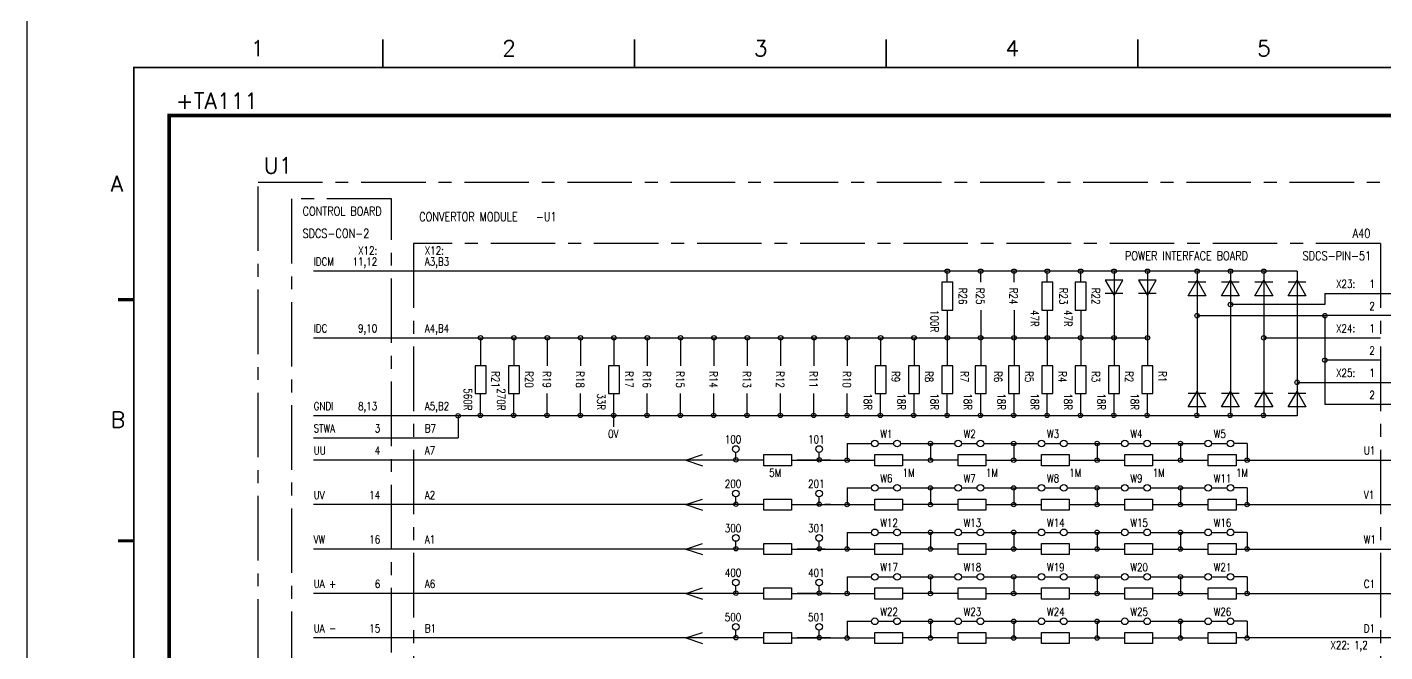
# Model space of a CAD drawing. Extents: x -4 to 416, y -4762 to 287.
# Drawn here: x -3.7 to 259.6, y -1321.5 to -1200.4 of the extents above; entities that cross this region are included whole.
import ezdxf
from ezdxf.enums import TextEntityAlignment as Align

# ---------------------------------------------------------------- set-up
doc = ezdxf.new("R2010")
doc.units = 0
doc.header["$LTSCALE"] = 10
doc.header["$MEASUREMENT"] = 0
doc.linetypes.add('CENTER', pattern=[2, 1.25, -0.25, 0.25, -0.25])
doc.linetypes.add('DASHDOT', pattern=[1, 0.5, -0.25, 0, -0.25])
for name, color, linetype in [('1', 7, 'CONTINUOUS'), ('10', 5, 'CONTINUOUS'), ('2', 7, 'CONTINUOUS'), ('25', 3, 'CONTINUOUS'), ('25PK', 4, 'CENTER'), ('35', 2, 'CONTINUOUS'), ('DIBUJO', 7, 'CONTINUOUS')]:
    doc.layers.add(name, color=color, linetype=linetype)
doc.styles.add('ABBSTYLE', font='ROMANS.SHX', dxfattribs={"width": 0.8})
doc.styles.add('ROMANS', font='romans')
doc.styles.get("Standard").update_dxf_attribs({"font": 'simplex'})

# ---------------------------------------------------------------- blocks, each defined once
blk = doc.blocks.new('newcajec')
at = {"layer": '1'}
for points in [[(47.5, 272.5, 0.3, 0.3, 0), (47.5, 277.91, 0.3, 0.3, 0)], [(95.5, 272.5, 0.3, 0.3, 0), (95.5, 277.91, 0.3, 0.3, 0)], [(143.5, 272.5, 0.3, 0.3, 0), (143.5, 277.91, 0.3, 0.3, 0)], [(191.5, 272.5, 0.3, 0.3, 0), (191.5, 277.91, 0.3, 0.3, 0)], [(-2.99, 228.23, 0.6, 0.6, 0), (-0.18, 228.23, 0.6, 0.6, 0)], [(-2.99, 182.23, 0.6, 0.6, 0), (-0.18, 182.23, 0.6, 0.6, 0)]]:
    blk.add_lwpolyline(points, format="xyseb", dxfattribs=at)
at = {"layer": '1', "const_width": 0.3}
blk.add_lwpolyline([(0, 0), (0, 272.5), (383, 272.5), (383, 0)], close=True, dxfattribs=at)
at = {"layer": '1', "style": 'ROMANS'}
for s, p in [('1', (22.29, 274.68)), ('2', (70.29, 274.68)), ('3', (118.29, 274.68)), ('4', (166.29, 274.68)), ('5', (214.29, 274.68)), ('A', (-4.37, 248.84)), ('B', (-4.37, 203.84))]:
    blk.add_text(s, height=3, dxfattribs=at).set_placement(p)
at = {"layer": '10', "style": 'ROMANS'}
for tag, p in [('REV41', (3.5, 18.74)), ('REV43', (77.7, 18.74)), ('REV31', (3.5, 14.58)), ('REV33', (77.7, 14.58)), ('REV21', (3.5, 10.42)), ('REV23', (77.7, 10.42)), ('REV11', (3.5, 6.27)), ('REV13', (77.7, 6.27))]:
    blk.add_attdef(tag, text='', height=2.5, dxfattribs=at).set_placement(p, align=Align.MIDDLE)
for tag, p, height in [('REV42', (8, 17.49), 2.5), ('SHEETNAME1', (100.5, 15.83), 2.5), ('DOCUMENTTYPE', (216.43, 16.8), 2.5), ('NOTA', (305.32, 15.8), 3), ('REV32', (8, 13.33), 2.5), ('DESIGNCHECK', (180.74, 14.83), 2.5), ('SHEETNAME2', (100.5, 11.67), 2.5), ('OBJECT', (216.43, 12.4), 2.5), ('REV22', (8, 9.17), 2.5), ('CUSTOMER', (216.43, 8.08), 2.5), ('ORDER', (305.32, 7.3), 4.5), ('SHEETNAME3', (100.5, 7.51), 2.5), ('DRAWINGCHECK', (180.53, 7.71), 2.5), ('REV12', (8, 5.01), 2.5), ('SHEETNAME4', (100.5, 3.35), 2.5), ('DOCUMENT_ID', (305.32, 0.93), 4.4), ('USER', (180.63, 0.71), 2.5), ('DEPARTMENT', (271.93, 1.05), 2.5)]:
    blk.add_attdef(tag, p, '', height=height, dxfattribs=at)
for tag, width, p, p2 in [('REV44', 1.221199, (84.53, 17.49), (98.48, 17.49)), ('REV34', 1.221199, (84.53, 13.33), (98.48, 13.33)), ('REV24', 1.221199, (84.53, 9.17), (98.48, 9.17)), ('REV14', 1.221199, (84.53, 5.01), (98.48, 5.01)), ('CREATED2', 7.039915, (282.71, 1.05), (301.14, 1.05))]:
    blk.add_attdef(tag, text='', height=2.5, dxfattribs=dict(at, width=width)).set_placement(p, p2, align=Align.FIT)
for tag, p in [('SHEET', (382, 7.43)), ('NEXTSHEET', (382, 0.5))]:
    blk.add_attdef(tag, text='', height=2.5, dxfattribs=at).set_placement(p, align=Align.RIGHT)

msp = doc.modelspace()

# ---------------------------------------------------------------- linework, layer by layer
at = {"layer": '2', "color": 4, "linetype": 'CENTER'}
msp.add_line((47.56, -1233.72), (47.56, -1441.64), dxfattribs=at)
at = {"layer": '2', "color": 3, "linetype": 'DASHDOT', "const_width": 0.724}
msp.add_lwpolyline([(23.86, -1217.56), (398.76, -1217.56), (398.76, -1459.31), (23.86, -1459.31), (23.86, -1217.56)], dxfattribs=at)
at = {"layer": '25PK'}
for p, q in [((41.09, -1230.49), (334.12, -1230.49)), ((41.09, -1230.49), (334.12, -1230.49)), ((41.09, -1443.8), (41.09, -1230.49)), ((66.95, -1233.72), (47.56, -1233.72)), ((66.95, -1441.64), (66.95, -1233.72)), ((258.71, -1242.34), (71.26, -1242.34)), ((71.26, -1242.34), (71.26, -1441.64)), ((258.71, -1242.34), (258.71, -1331.48))]:
    msp.add_line(p, q, dxfattribs=at)
at = {"layer": '35'}
for p, q in [((242.55, -1247.73), (51.87, -1247.73)), ((173.66, -1249.88), (173.66, -1255.27)), ((175.81, -1249.88), (173.66, -1249.88)), ((174.73, -1249.88), (174.73, -1247.73)), ((175.81, -1255.27), (175.81, -1249.88)), ((181.2, -1249.88), (181.2, -1247.73)), ((187.66, -1249.88), (187.66, -1247.73)), ((193.05, -1249.88), (193.05, -1255.27)), ((195.2, -1249.88), (193.05, -1249.88)), ((194.12, -1249.88), (194.12, -1247.73)), ((195.2, -1255.27), (195.2, -1249.88)), ((201.66, -1249.88), (199.51, -1249.88)), ((199.51, -1249.88), (199.51, -1255.27)), ((200.59, -1249.88), (200.59, -1247.73)), ((201.66, -1255.27), (201.66, -1249.88)), ((205.33, -1249.45), (207.05, -1252.44)), ((208.78, -1249.45), (205.33, -1249.45)), ((207.05, -1247.73), (207.05, -1266.04)), ((207.05, -1252.44), (208.78, -1249.45)), ((211.79, -1249.45), (213.52, -1252.44)), ((215.24, -1249.45), (211.79, -1249.45)), ((213.52, -1247.73), (213.52, -1266.04)), ((213.52, -1252.44), (215.24, -1249.45)), ((221.43, -1252.47), (223.16, -1249.48)), ((224.88, -1249.88), (221.43, -1249.88)), ((223.16, -1247.73), (223.16, -1275.74)), ((223.16, -1249.48), (224.88, -1252.47)), ((227.9, -1252.47), (229.62, -1249.48)), ((231.34, -1249.88), (227.9, -1249.88)), ((229.62, -1247.73), (229.62, -1275.74)), ((229.62, -1249.48), (231.34, -1252.47)), ((234.36, -1252.47), (236.08, -1249.48)), ((237.81, -1249.88), (234.36, -1249.88)), ((236.08, -1247.73), (236.08, -1275.74)), ((236.08, -1249.48), (237.81, -1252.47)), ((240.82, -1252.47), (242.55, -1249.48)), ((244.27, -1249.88), (240.82, -1249.88)), ((242.55, -1247.73), (242.55, -1275.74)), ((242.55, -1249.48), (244.27, -1252.47)), ((208.78, -1252.04), (205.33, -1252.04)), ((215.24, -1252.04), (211.79, -1252.04)), ((224.88, -1252.47), (221.43, -1252.47)), ((231.34, -1252.47), (227.9, -1252.47)), ((237.81, -1252.47), (234.36, -1252.47)), ((244.27, -1252.47), (240.82, -1252.47)), ((247.93, -1252.04), (298.57, -1252.04)), ((173.66, -1255.27), (175.81, -1255.27)), ((174.73, -1255.27), (174.73, -1266.04)), ((181.2, -1255.27), (181.2, -1266.04)), ((187.66, -1255.27), (187.66, -1266.04)), ((193.05, -1255.27), (195.2, -1255.27)), ((194.12, -1255.27), (194.12, -1266.04)), ((199.51, -1255.27), (201.66, -1255.27)), ((200.59, -1255.27), (200.59, -1266.04)), ((223.16, -1256.34), (247.93, -1256.34)), ((223.16, -1256.34), (223.16, -1256.34)), ((247.93, -1256.34), (247.93, -1273.58)), ((298.57, -1256.34), (247.93, -1256.34)), ((51.87, -1260.65), (213.52, -1260.65)), ((84.24, -1260.65), (84.24, -1266.04)), ((90.7, -1260.65), (90.7, -1266.04)), ((97.17, -1260.65), (97.17, -1266.04)), ((103.63, -1260.65), (103.63, -1266.04)), ((110.09, -1260.65), (110.09, -1266.04)), ((116.56, -1260.65), (116.56, -1266.04)), ((123.02, -1260.65), (123.02, -1266.04)), ((129.49, -1260.65), (129.49, -1266.04)), ((135.95, -1260.65), (135.95, -1266.04)), ((142.41, -1260.65), (142.41, -1266.04)), ((148.88, -1260.65), (148.88, -1266.04)), ((155.34, -1260.65), (155.34, -1266.04)), ((161.8, -1260.65), (161.8, -1266.04)), ((168.27, -1260.65), (168.27, -1266.04)), ((236.08, -1260.65), (258.71, -1260.65)), ((83.16, -1266.04), (83.16, -1271.43)), ((85.32, -1266.04), (83.16, -1266.04)), ((85.32, -1271.43), (85.32, -1266.04)), ((89.63, -1266.04), (89.63, -1271.43)), ((91.78, -1266.04), (89.63, -1266.04)), ((91.78, -1271.43), (91.78, -1266.04)), ((109.02, -1266.04), (109.02, -1271.43)), ((111.17, -1266.04), (109.02, -1266.04)), ((111.17, -1271.43), (111.17, -1266.04)), ((162.88, -1266.04), (160.73, -1266.04)), ((160.73, -1266.04), (160.73, -1271.43)), ((162.88, -1271.43), (162.88, -1266.04)), ((167.19, -1266.04), (167.19, -1271.43)), ((169.35, -1266.04), (167.19, -1266.04)), ((169.35, -1271.43), (169.35, -1266.04)), ((173.66, -1266.04), (173.66, -1271.43)), ((175.81, -1266.04), (173.66, -1266.04)), ((175.81, -1271.43), (175.81, -1266.04)), ((180.12, -1266.04), (180.12, -1271.43)), ((182.27, -1266.04), (180.12, -1266.04)), ((182.27, -1271.43), (182.27, -1266.04)), ((186.58, -1266.04), (186.58, -1271.43)), ((188.74, -1266.04), (186.58, -1266.04)), ((188.74, -1271.43), (188.74, -1266.04)), ((193.05, -1266.04), (193.05, -1271.43)), ((195.2, -1266.04), (193.05, -1266.04)), ((195.2, -1271.43), (195.2, -1266.04)), ((199.51, -1266.04), (199.51, -1271.43)), ((201.66, -1266.04), (199.51, -1266.04)), ((201.66, -1271.43), (201.66, -1266.04)), ((205.97, -1266.04), (205.97, -1271.43)), ((208.13, -1266.04), (205.97, -1266.04)), ((208.13, -1271.43), (208.13, -1266.04)), ((212.44, -1266.04), (212.44, -1271.43)), ((214.59, -1266.04), (212.44, -1266.04)), ((214.59, -1271.43), (214.59, -1266.04)), ((258.71, -1264.96), (247.93, -1264.96)), ((221.43, -1274.01), (223.16, -1271.03)), ((223.16, -1271.03), (224.88, -1274.01)), ((227.9, -1274.01), (229.62, -1271.03)), ((229.62, -1271.03), (231.34, -1274.01)), ((234.36, -1274.01), (236.08, -1271.03)), ((236.08, -1271.03), (237.81, -1274.01)), ((240.82, -1274.01), (242.55, -1271.03)), ((242.55, -1269.27), (315.8, -1269.27)), ((242.55, -1271.03), (244.27, -1274.01)), ((83.16, -1271.43), (85.32, -1271.43)), ((84.24, -1275.74), (84.24, -1271.43)), ((89.63, -1271.43), (91.78, -1271.43)), ((90.7, -1275.74), (90.7, -1271.43)), ((97.17, -1275.74), (97.17, -1271.43)), ((103.63, -1275.74), (103.63, -1271.43)), ((109.02, -1271.43), (111.17, -1271.43)), ((110.09, -1277.89), (110.09, -1271.43)), ((116.56, -1275.74), (116.56, -1271.43)), ((123.02, -1275.74), (123.02, -1271.43)), ((129.49, -1275.74), (129.49, -1271.43)), ((135.95, -1275.74), (135.95, -1271.43)), ((142.41, -1275.74), (142.41, -1271.43)), ((148.88, -1275.74), (148.88, -1271.43)), ((155.34, -1275.74), (155.34, -1271.43)), ((160.73, -1271.43), (162.88, -1271.43)), ((161.8, -1275.74), (161.8, -1271.43)), ((167.19, -1271.43), (169.35, -1271.43)), ((168.27, -1275.74), (168.27, -1271.43)), ((173.66, -1271.43), (175.81, -1271.43)), ((174.73, -1275.74), (174.73, -1271.43)), ((180.12, -1271.43), (182.27, -1271.43)), ((181.2, -1275.74), (181.2, -1271.43)), ((186.58, -1271.43), (188.74, -1271.43)), ((187.66, -1275.74), (187.66, -1271.43)), ((193.05, -1271.43), (195.2, -1271.43)), ((194.12, -1275.74), (194.12, -1271.43)), ((199.51, -1271.43), (201.66, -1271.43)), ((200.59, -1275.74), (200.59, -1271.43)), ((205.97, -1271.43), (208.13, -1271.43)), ((207.05, -1275.74), (207.05, -1271.43)), ((212.44, -1271.43), (214.59, -1271.43)), ((213.52, -1275.74), (213.52, -1271.43)), ((224.88, -1271.43), (221.43, -1271.43)), ((224.88, -1274.01), (221.43, -1274.01)), ((231.34, -1271.43), (227.9, -1271.43)), ((231.34, -1274.01), (227.9, -1274.01)), ((237.81, -1271.43), (234.36, -1271.43)), ((237.81, -1274.01), (234.36, -1274.01)), ((244.27, -1271.43), (240.82, -1271.43)), ((244.27, -1274.01), (240.82, -1274.01)), ((315.8, -1273.58), (247.93, -1273.58)), ((242.55, -1275.74), (51.87, -1275.74)), ((79.87, -1275.74), (79.87, -1280.05)), ((51.87, -1280.05), (79.87, -1280.05)), ((155.29, -1281.12), (155.29, -1284.35)), ((155.29, -1281.12), (160.03, -1281.12)), ((161.32, -1281.12), (164.34, -1281.12)), ((165.63, -1281.12), (176.19, -1281.12)), ((171.45, -1281.12), (171.45, -1284.35)), ((177.48, -1281.12), (180.49, -1281.12)), ((181.79, -1281.12), (192.34, -1281.12)), ((187.6, -1281.12), (187.6, -1284.35)), ((193.64, -1281.12), (196.65, -1281.12)), ((197.95, -1281.12), (208.5, -1281.12)), ((203.76, -1281.12), (203.76, -1284.35)), ((209.8, -1281.12), (212.81, -1281.12)), ((214.11, -1281.12), (224.66, -1281.12)), ((219.92, -1281.12), (219.92, -1284.35)), ((225.96, -1281.12), (228.97, -1281.12)), ((232.85, -1281.12), (230.27, -1281.12)), ((232.85, -1281.12), (232.85, -1284.35)), ((139.13, -1284.35), (51.87, -1284.35)), ((124.04, -1284.35), (127.28, -1283.28)), ((124.04, -1284.35), (127.28, -1285.43)), ((133.74, -1284.35), (133.74, -1282.85)), ((139.13, -1283.28), (144.51, -1283.28)), ((139.13, -1285.43), (139.13, -1283.28)), ((144.51, -1283.28), (144.51, -1285.43)), ((144.51, -1284.35), (160.67, -1284.35)), ((152.05, -1284.35), (145.59, -1284.35)), ((149.9, -1284.35), (149.9, -1282.85)), ((160.67, -1283.28), (166.06, -1283.28)), ((160.67, -1285.43), (160.67, -1283.28)), ((166.06, -1283.28), (166.06, -1285.43)), ((176.83, -1284.35), (166.06, -1284.35)), ((176.83, -1283.28), (182.22, -1283.28)), ((176.83, -1285.43), (176.83, -1283.28)), ((182.22, -1283.28), (182.22, -1285.43)), ((182.22, -1284.35), (192.99, -1284.35)), ((192.99, -1283.28), (198.38, -1283.28)), ((192.99, -1285.43), (192.99, -1283.28)), ((198.38, -1283.28), (198.38, -1285.43)), ((198.38, -1284.35), (209.15, -1284.35)), ((209.15, -1283.28), (214.54, -1283.28)), ((209.15, -1285.43), (209.15, -1283.28)), ((214.54, -1283.28), (214.54, -1285.43)), ((214.54, -1284.35), (225.31, -1284.35)), ((225.31, -1283.28), (230.7, -1283.28)), ((225.31, -1285.43), (225.31, -1283.28)), ((230.7, -1283.28), (230.7, -1285.43)), ((230.7, -1284.35), (297.49, -1284.35)), ((144.51, -1285.43), (139.13, -1285.43)), ((166.06, -1285.43), (160.67, -1285.43)), ((182.22, -1285.43), (176.83, -1285.43)), ((198.38, -1285.43), (192.99, -1285.43)), ((214.54, -1285.43), (209.15, -1285.43)), ((230.7, -1285.43), (225.31, -1285.43)), ((155.29, -1289.74), (160.03, -1289.74)), ((155.29, -1289.74), (155.29, -1292.97)), ((161.32, -1289.74), (164.34, -1289.74)), ((165.63, -1289.74), (176.19, -1289.74)), ((171.45, -1289.74), (171.45, -1292.97)), ((177.48, -1289.74), (180.49, -1289.74)), ((181.79, -1289.74), (192.34, -1289.74)), ((187.6, -1289.74), (187.6, -1292.97)), ((193.64, -1289.74), (196.65, -1289.74)), ((197.95, -1289.74), (208.5, -1289.74)), ((203.76, -1289.74), (203.76, -1292.97)), ((209.8, -1289.74), (212.81, -1289.74)), ((214.11, -1289.74), (224.66, -1289.74)), ((219.92, -1289.74), (219.92, -1292.97)), ((225.96, -1289.74), (228.97, -1289.74)), ((232.85, -1289.74), (230.27, -1289.74)), ((232.85, -1289.74), (232.85, -1292.97)), ((124.04, -1292.97), (127.28, -1291.9)), ((133.74, -1292.97), (133.74, -1291.46)), ((139.13, -1294.05), (139.13, -1291.9)), ((139.13, -1291.9), (144.51, -1291.9)), ((144.51, -1291.9), (144.51, -1294.05)), ((149.9, -1292.97), (149.9, -1291.46)), ((160.67, -1291.9), (166.06, -1291.9)), ((160.67, -1294.05), (160.67, -1291.9)), ((166.06, -1291.9), (166.06, -1294.05)), ((176.83, -1291.9), (182.22, -1291.9)), ((176.83, -1294.05), (176.83, -1291.9)), ((182.22, -1291.9), (182.22, -1294.05)), ((192.99, -1291.9), (198.38, -1291.9)), ((192.99, -1294.05), (192.99, -1291.9)), ((198.38, -1291.9), (198.38, -1294.05)), ((209.15, -1294.05), (209.15, -1291.9)), ((209.15, -1291.9), (214.54, -1291.9)), ((214.54, -1291.9), (214.54, -1294.05)), ((225.31, -1294.05), (225.31, -1291.9)), ((225.31, -1291.9), (230.7, -1291.9)), ((230.7, -1291.9), (230.7, -1294.05)), ((139.13, -1292.97), (51.87, -1292.97)), ((124.04, -1292.97), (127.28, -1294.05)), ((144.51, -1294.05), (139.13, -1294.05)), ((144.51, -1292.97), (160.67, -1292.97)), ((152.05, -1292.97), (150.98, -1292.97)), ((166.06, -1294.05), (160.67, -1294.05)), ((176.83, -1292.97), (166.06, -1292.97)), ((182.22, -1294.05), (176.83, -1294.05)), ((182.22, -1292.97), (192.99, -1292.97)), ((198.38, -1294.05), (192.99, -1294.05)), ((198.38, -1292.97), (209.15, -1292.97)), ((214.54, -1294.05), (209.15, -1294.05)), ((214.54, -1292.97), (225.31, -1292.97)), ((230.7, -1294.05), (225.31, -1294.05)), ((230.7, -1292.97), (306.11, -1292.97)), ((133.74, -1301.59), (133.74, -1300.08)), ((149.9, -1301.59), (149.9, -1300.08)), ((155.29, -1298.36), (155.29, -1301.59)), ((155.29, -1298.36), (160.03, -1298.36)), ((161.32, -1298.36), (164.34, -1298.36)), ((165.63, -1298.36), (176.19, -1298.36)), ((171.45, -1298.36), (171.45, -1301.59)), ((177.48, -1298.36), (180.49, -1298.36)), ((181.79, -1298.36), (192.34, -1298.36)), ((187.6, -1298.36), (187.6, -1301.59)), ((193.64, -1298.36), (196.65, -1298.36)), ((197.95, -1298.36), (208.5, -1298.36)), ((203.76, -1298.36), (203.76, -1301.59)), ((209.8, -1298.36), (212.81, -1298.36)), ((214.11, -1298.36), (224.66, -1298.36)), ((219.92, -1298.36), (219.92, -1301.59)), ((225.96, -1298.36), (228.97, -1298.36)), ((232.85, -1298.36), (230.27, -1298.36)), ((232.85, -1298.36), (232.85, -1301.59)), ((139.13, -1301.59), (51.87, -1301.59)), ((124.04, -1301.59), (127.28, -1300.51)), ((124.04, -1301.59), (127.28, -1302.67)), ((139.13, -1300.51), (144.51, -1300.51)), ((139.13, -1302.67), (139.13, -1300.51)), ((144.51, -1302.67), (139.13, -1302.67)), ((144.51, -1300.51), (144.51, -1302.67)), ((144.51, -1301.59), (160.67, -1301.59)), ((150.98, -1301.59), (145.59, -1301.59)), ((160.67, -1300.51), (166.06, -1300.51)), ((160.67, -1302.67), (160.67, -1300.51)), ((166.06, -1302.67), (160.67, -1302.67)), ((166.06, -1300.51), (166.06, -1302.67)), ((176.83, -1301.59), (166.06, -1301.59)), ((176.83, -1300.51), (182.22, -1300.51)), ((176.83, -1302.67), (176.83, -1300.51)), ((182.22, -1302.67), (176.83, -1302.67)), ((182.22, -1300.51), (182.22, -1302.67)), ((182.22, -1301.59), (192.99, -1301.59)), ((192.99, -1300.51), (198.38, -1300.51)), ((192.99, -1302.67), (192.99, -1300.51)), ((198.38, -1302.67), (192.99, -1302.67)), ((198.38, -1300.51), (198.38, -1302.67)), ((198.38, -1301.59), (209.15, -1301.59)), ((209.15, -1300.51), (214.54, -1300.51)), ((209.15, -1302.67), (209.15, -1300.51)), ((214.54, -1302.67), (209.15, -1302.67)), ((214.54, -1300.51), (214.54, -1302.67)), ((214.54, -1301.59), (225.31, -1301.59)), ((225.31, -1300.51), (230.7, -1300.51)), ((225.31, -1302.67), (225.31, -1300.51)), ((230.7, -1302.67), (225.31, -1302.67)), ((230.7, -1300.51), (230.7, -1302.67)), ((230.7, -1301.59), (314.73, -1301.59)), ((155.29, -1306.98), (160.03, -1306.98)), ((155.29, -1306.98), (155.29, -1310.21)), ((161.32, -1306.98), (164.34, -1306.98)), ((165.63, -1306.98), (176.19, -1306.98)), ((171.45, -1306.98), (171.45, -1310.21)), ((177.48, -1306.98), (180.49, -1306.98)), ((181.79, -1306.98), (192.34, -1306.98)), ((187.6, -1306.98), (187.6, -1310.21)), ((193.64, -1306.98), (196.65, -1306.98)), ((197.95, -1306.98), (208.5, -1306.98)), ((203.76, -1306.98), (203.76, -1310.21)), ((209.8, -1306.98), (212.81, -1306.98)), ((214.11, -1306.98), (224.66, -1306.98)), ((219.92, -1306.98), (219.92, -1310.21)), ((225.96, -1306.98), (228.97, -1306.98)), ((232.85, -1306.98), (230.27, -1306.98)), ((232.85, -1306.98), (232.85, -1310.21)), ((139.13, -1310.21), (51.87, -1310.21)), ((124.04, -1310.21), (127.28, -1309.13)), ((124.04, -1310.21), (127.28, -1311.29)), ((133.74, -1310.21), (133.74, -1308.7)), ((139.13, -1309.13), (144.51, -1309.13)), ((139.13, -1311.29), (139.13, -1309.13)), ((144.51, -1309.13), (144.51, -1311.29)), ((144.51, -1310.21), (160.67, -1310.21)), ((152.05, -1310.21), (145.59, -1310.21)), ((149.9, -1310.21), (149.9, -1308.7)), ((160.67, -1309.13), (166.06, -1309.13)), ((160.67, -1311.29), (160.67, -1309.13)), ((166.06, -1309.13), (166.06, -1311.29)), ((176.83, -1310.21), (166.06, -1310.21)), ((176.83, -1309.13), (182.22, -1309.13)), ((176.83, -1311.29), (176.83, -1309.13)), ((182.22, -1309.13), (182.22, -1311.29)), ((182.22, -1310.21), (192.99, -1310.21)), ((192.99, -1309.13), (198.38, -1309.13)), ((192.99, -1311.29), (192.99, -1309.13)), ((198.38, -1309.13), (198.38, -1311.29)), ((198.38, -1310.21), (209.15, -1310.21)), ((209.15, -1309.13), (214.54, -1309.13)), ((209.15, -1311.29), (209.15, -1309.13)), ((214.54, -1309.13), (214.54, -1311.29)), ((214.54, -1310.21), (225.31, -1310.21)), ((225.31, -1309.13), (230.7, -1309.13)), ((225.31, -1311.29), (225.31, -1309.13)), ((230.7, -1309.13), (230.7, -1311.29)), ((230.7, -1310.21), (349.28, -1310.21)), ((144.51, -1311.29), (139.13, -1311.29)), ((166.06, -1311.29), (160.67, -1311.29)), ((182.22, -1311.29), (176.83, -1311.29)), ((198.38, -1311.29), (192.99, -1311.29)), ((214.54, -1311.29), (209.15, -1311.29)), ((230.7, -1311.29), (225.31, -1311.29)), ((155.29, -1315.6), (155.29, -1318.83)), ((155.29, -1315.6), (160.03, -1315.6)), ((161.32, -1315.6), (164.34, -1315.6)), ((165.63, -1315.6), (176.19, -1315.6)), ((171.45, -1315.6), (171.45, -1318.83)), ((177.48, -1315.6), (180.49, -1315.6)), ((181.79, -1315.6), (192.34, -1315.6)), ((187.6, -1315.6), (187.6, -1318.83)), ((193.64, -1315.6), (196.65, -1315.6)), ((197.95, -1315.6), (208.5, -1315.6)), ((203.76, -1315.6), (203.76, -1318.83)), ((209.8, -1315.6), (212.81, -1315.6)), ((214.11, -1315.6), (224.66, -1315.6)), ((219.92, -1315.6), (219.92, -1318.83)), ((225.96, -1315.6), (228.97, -1315.6)), ((232.85, -1315.6), (230.27, -1315.6)), ((232.85, -1315.6), (232.85, -1318.83)), ((124.04, -1318.83), (127.28, -1317.75)), ((133.74, -1318.83), (133.74, -1317.32)), ((139.13, -1317.75), (144.51, -1317.75)), ((139.13, -1319.91), (139.13, -1317.75)), ((144.51, -1317.75), (144.51, -1319.91)), ((149.9, -1318.83), (149.9, -1317.32)), ((160.67, -1317.75), (166.06, -1317.75)), ((160.67, -1319.91), (160.67, -1317.75)), ((166.06, -1317.75), (166.06, -1319.91)), ((176.83, -1317.75), (182.22, -1317.75)), ((176.83, -1319.91), (176.83, -1317.75)), ((182.22, -1317.75), (182.22, -1319.91)), ((192.99, -1317.75), (198.38, -1317.75)), ((192.99, -1319.91), (192.99, -1317.75)), ((198.38, -1317.75), (198.38, -1319.91)), ((209.15, -1317.75), (214.54, -1317.75)), ((209.15, -1319.91), (209.15, -1317.75)), ((214.54, -1317.75), (214.54, -1319.91)), ((225.31, -1317.75), (230.7, -1317.75)), ((225.31, -1319.91), (225.31, -1317.75)), ((230.64, -1318.77), (263.02, -1318.77)), ((230.7, -1317.75), (230.7, -1319.91)), ((139.13, -1318.83), (51.87, -1318.83)), ((124.04, -1318.83), (127.28, -1319.91)), ((144.51, -1319.91), (139.13, -1319.91)), ((144.51, -1318.83), (160.67, -1318.83)), ((152.05, -1318.83), (145.59, -1318.83)), ((166.06, -1319.91), (160.67, -1319.91)), ((176.83, -1318.83), (166.06, -1318.83)), ((182.22, -1319.91), (176.83, -1319.91)), ((182.22, -1318.83), (192.99, -1318.83)), ((198.38, -1319.91), (192.99, -1319.91)), ((198.38, -1318.83), (209.15, -1318.83)), ((214.54, -1319.91), (209.15, -1319.91)), ((214.54, -1318.83), (225.31, -1318.83)), ((230.7, -1319.91), (225.31, -1319.91))]:
    msp.add_line(p, q, dxfattribs=at)
msp.add_lwpolyline([(247.93, -1252.04), (247.93, -1254.19), (229.62, -1254.19)], dxfattribs=at)
for centre, radius in [((174.73, -1247.73), 0.431), ((181.2, -1247.73), 0.431), ((187.66, -1247.73), 0.431), ((194.12, -1247.73), 0.431), ((200.59, -1247.73), 0.431), ((207.05, -1247.73), 0.431), ((213.52, -1247.73), 0.431), ((223.16, -1247.73), 0.431), ((229.62, -1247.73), 0.431), ((236.08, -1247.73), 0.431), ((229.62, -1254.19), 0.431), ((223.16, -1256.34), 0.431), ((247.93, -1256.34), 0.431), ((84.24, -1260.65), 0.431), ((90.7, -1260.65), 0.431), ((97.17, -1260.65), 0.431), ((103.63, -1260.65), 0.431), ((110.09, -1260.65), 0.431), ((116.56, -1260.65), 0.431), ((123.02, -1260.65), 0.431), ((129.49, -1260.65), 0.431), ((135.95, -1260.65), 0.431), ((142.41, -1260.65), 0.431), ((148.88, -1260.65), 0.431), ((155.34, -1260.65), 0.431), ((161.8, -1260.65), 0.431), ((168.27, -1260.65), 0.431), ((174.73, -1260.65), 0.431), ((181.2, -1260.65), 0.431), ((187.66, -1260.65), 0.431), ((194.12, -1260.65), 0.431), ((200.59, -1260.65), 0.431), ((207.05, -1260.65), 0.431), ((213.52, -1260.65), 0.431), ((236.08, -1260.65), 0.431), ((247.93, -1264.96), 0.431), ((242.55, -1269.27), 0.431), ((79.87, -1275.76), 0.431), ((84.18, -1275.68), 0.431), ((90.65, -1275.68), 0.431), ((97.11, -1275.68), 0.431), ((103.58, -1275.68), 0.431), ((110.04, -1275.68), 0.431), ((116.5, -1275.68), 0.431), ((122.97, -1275.68), 0.431), ((129.43, -1275.68), 0.431), ((135.89, -1275.68), 0.431), ((142.36, -1275.68), 0.431), ((148.82, -1275.68), 0.431), ((155.29, -1275.68), 0.431), ((161.75, -1275.68), 0.431), ((168.21, -1275.68), 0.431), ((174.68, -1275.68), 0.431), ((181.14, -1275.68), 0.431), ((187.6, -1275.68), 0.431), ((194.07, -1275.68), 0.431), ((200.53, -1275.68), 0.431), ((207, -1275.68), 0.431), ((213.46, -1275.68), 0.431), ((223.1, -1275.68), 0.431), ((229.56, -1275.68), 0.431), ((236.03, -1275.68), 0.431), ((133.74, -1282.2), 0.646), ((149.9, -1282.2), 0.646), ((160.67, -1281.12), 0.646), ((164.98, -1281.12), 0.646), ((171.45, -1281.12), 0.431), ((176.83, -1281.12), 0.646), ((181.14, -1281.12), 0.646), ((187.6, -1281.12), 0.431), ((192.99, -1281.12), 0.646), ((197.3, -1281.12), 0.646), ((203.76, -1281.12), 0.431), ((209.15, -1281.12), 0.646), ((213.46, -1281.12), 0.646), ((219.92, -1281.12), 0.431), ((225.31, -1281.12), 0.646), ((229.62, -1281.12), 0.646), ((133.74, -1284.29), 0.431), ((149.9, -1284.29), 0.431), ((155.29, -1284.35), 0.431), ((171.45, -1284.35), 0.431), ((187.6, -1284.35), 0.431), ((203.76, -1284.35), 0.431), ((219.92, -1284.35), 0.431), ((232.85, -1284.35), 0.431), ((160.67, -1289.74), 0.646), ((164.98, -1289.74), 0.646), ((171.45, -1289.74), 0.431), ((176.83, -1289.74), 0.646), ((181.14, -1289.74), 0.646), ((187.6, -1289.74), 0.431), ((192.99, -1289.74), 0.646), ((197.3, -1289.74), 0.646), ((203.76, -1289.74), 0.431), ((209.15, -1289.74), 0.646), ((213.46, -1289.74), 0.646), ((219.92, -1289.74), 0.431), ((225.31, -1289.74), 0.646), ((229.62, -1289.74), 0.646), ((133.74, -1290.82), 0.646), ((149.9, -1290.82), 0.646), ((133.74, -1292.91), 0.431), ((149.9, -1292.91), 0.431), ((155.29, -1292.97), 0.431), ((171.45, -1292.97), 0.431), ((187.6, -1292.97), 0.431), ((203.76, -1292.97), 0.431), ((219.92, -1292.97), 0.431), ((232.85, -1292.97), 0.431), ((160.67, -1298.36), 0.646), ((164.98, -1298.36), 0.646), ((176.83, -1298.36), 0.646), ((181.14, -1298.36), 0.646), ((192.99, -1298.36), 0.646), ((197.3, -1298.36), 0.646), ((209.15, -1298.36), 0.646), ((213.46, -1298.36), 0.646), ((225.31, -1298.36), 0.646), ((229.62, -1298.36), 0.646), ((133.74, -1299.44), 0.646), ((149.9, -1299.44), 0.646), ((171.45, -1298.36), 0.431), ((187.6, -1298.36), 0.431), ((203.76, -1298.36), 0.431), ((219.92, -1298.36), 0.431), ((133.74, -1301.53), 0.431), ((149.9, -1301.53), 0.431), ((155.29, -1301.59), 0.431), ((171.45, -1301.59), 0.431), ((187.6, -1301.59), 0.431), ((203.76, -1301.59), 0.431), ((219.92, -1301.59), 0.431), ((232.85, -1301.59), 0.431), ((133.74, -1308.06), 0.646), ((149.9, -1308.06), 0.646), ((160.67, -1306.98), 0.646), ((164.98, -1306.98), 0.646), ((171.45, -1306.98), 0.431), ((176.83, -1306.98), 0.646), ((181.14, -1306.98), 0.646), ((187.6, -1306.98), 0.431), ((192.99, -1306.98), 0.646), ((197.3, -1306.98), 0.646), ((203.76, -1306.98), 0.431), ((209.15, -1306.98), 0.646), ((213.46, -1306.98), 0.646), ((219.92, -1306.98), 0.431), ((225.31, -1306.98), 0.646), ((229.62, -1306.98), 0.646), ((133.74, -1310.15), 0.431), ((149.9, -1310.15), 0.431), ((155.29, -1310.21), 0.431), ((171.45, -1310.21), 0.431), ((187.6, -1310.21), 0.431), ((203.76, -1310.21), 0.431), ((219.92, -1310.21), 0.431), ((232.85, -1310.21), 0.431), ((133.74, -1316.67), 0.646), ((149.9, -1316.67), 0.646), ((160.67, -1315.6), 0.646), ((164.98, -1315.6), 0.646), ((171.45, -1315.6), 0.431), ((176.83, -1315.6), 0.646), ((181.14, -1315.6), 0.646), ((187.6, -1315.6), 0.431), ((192.99, -1315.6), 0.646), ((197.3, -1315.6), 0.646), ((203.76, -1315.6), 0.431), ((209.15, -1315.6), 0.646), ((213.46, -1315.6), 0.646), ((219.92, -1315.6), 0.431), ((225.31, -1315.6), 0.646), ((229.62, -1315.6), 0.646), ((133.74, -1318.77), 0.431), ((149.9, -1318.77), 0.431), ((155.29, -1318.83), 0.431), ((171.45, -1318.83), 0.431), ((187.6, -1318.83), 0.431), ((203.76, -1318.83), 0.431), ((219.92, -1318.83), 0.431), ((232.85, -1318.83), 0.431)]:
    msp.add_circle(centre, radius, dxfattribs=at)
at = {"layer": 'DIBUJO'}
msp.add_lwpolyline([(-3.68, -1198.24), (416.32, -1198.24), (416.32, -1495.24), (-3.68, -1495.24), (-3.68, -1198.24)], dxfattribs=at)

# ---------------------------------------------------------------- block references
at = {"layer": '2', "color": 7, "xscale": 1.016442892079943, "yscale": 1.016442892079943, "zscale": 1.016442892079943}
msp.add_blockref('newcajec', (17, -1485.22), dxfattribs=at)

# ---------------------------------------------------------------- texts
at = {"layer": '2', "color": 6}
for s, p in [('+TA111', (25.15, -1216.27)), ('U1', (42.17, -1228.77))]:
    msp.add_text(s, height=3.103, dxfattribs=at).set_placement(p)
at = {"layer": '25', "style": 'ABBSTYLE', "width": 0.8}
for s, height, p in [('CONTROL BOARD', 1.7237, (49.71, -1236.95)), ('CONVERTOR MODULE', 1.7237, (72.33, -1238.03)), ('-U1', 1.724, (94.96, -1238.03)), ('SDCS-CON-2', 1.724, (49.71, -1241.26)), ('A40', 1.724, (253.32, -1241.26)), ('X12:', 1.551, (60.48, -1244.49)), ('X12:', 1.551, (73.41, -1244.49)), ('POWER INTERFACE BOARD', 1.7237, (209.15, -1245.6)), ('SDCS-PIN-51', 1.7237, (243.62, -1245.6)), ('IDCM', 1.551, (51.87, -1246.65)), ('11,12', 1.551, (59.41, -1246.65)), ('A3,B3', 1.551, (73.41, -1246.65)), ('X23:', 1.551, (250.09, -1250.96)), ('1', 1.55, (256.55, -1250.96)), ('2', 1.55, (256.55, -1255.27)), ('IDC', 1.551, (51.87, -1259.58)), ('9,10  ', 1.551, (60.48, -1259.58)), ('A4,B4', 1.551, (73.41, -1259.58)), ('X24:', 1.551, (250.09, -1259.58)), ('1', 1.55, (256.55, -1259.58)), ('2', 1.55, (256.55, -1263.89)), ('X25:', 1.551, (250.09, -1268.2)), ('1', 1.55, (256.55, -1268.2)), ('2', 1.55, (256.55, -1272.5)), ('GNDI', 1.551, (51.87, -1274.66)), ('8,13', 1.551, (60.48, -1274.66)), ('A5,B2', 1.551, (73.41, -1274.66)), ('STWA', 1.551, (51.87, -1278.97)), ('3', 1.55, (63.72, -1278.97)), ('B7', 1.551, (73.41, -1278.97)), ('0V', 1.551, (108.96, -1280.05)), ('W1', 1.551, (161.75, -1280.05)), ('W2', 1.551, (177.91, -1280.05)), ('W3', 1.551, (194.07, -1280.05)), ('W4', 1.551, (210.23, -1280.05)), ('W5', 1.551, (226.39, -1280.05)), ('UU', 1.551, (51.87, -1283.28)), ('4', 1.55, (63.72, -1283.28)), ('A7', 1.551, (73.41, -1283.28)), ('100', 1.551, (131.59, -1281.1)), ('101', 1.551, (147.74, -1281.1)), ('U1', 1.551, (255.47, -1283.28)), ('5M', 1.551, (140.2, -1287.56)), ('W6', 1.551, (161.75, -1288.66)), ('1M', 1.551, (166.06, -1287.56)), ('W7', 1.551, (177.91, -1288.66)), ('1M', 1.551, (182.22, -1287.56)), ('W8', 1.551, (194.07, -1288.66)), ('1M', 1.551, (198.38, -1287.56)), ('W9', 1.551, (210.23, -1288.66)), ('1M', 1.551, (214.54, -1287.56)), ('W11', 1.551, (226.39, -1288.66)), ('1M', 1.551, (230.7, -1287.56)), ('200', 1.551, (131.59, -1289.71)), ('201', 1.551, (147.74, -1289.71)), ('UV', 1.551, (51.87, -1291.9)), ('14', 1.551, (62.64, -1291.9)), ('A2', 1.551, (73.41, -1291.9)), ('V1', 1.551, (255.47, -1291.87)), ('300', 1.551, (131.59, -1298.33)), ('301', 1.551, (147.74, -1298.33)), ('W12', 1.551, (161.75, -1297.28)), ('W13', 1.551, (177.91, -1297.28)), ('W14', 1.551, (194.07, -1297.28)), ('W15', 1.551, (210.23, -1297.28)), ('W16', 1.551, (226.39, -1297.28)), ('VW', 1.551, (51.87, -1300.51)), ('16', 1.551, (62.64, -1300.51)), ('A1', 1.551, (73.41, -1300.51)), ('W1', 1.551, (255.47, -1300.49)), ('400', 1.551, (131.59, -1306.95)), ('401', 1.551, (147.74, -1306.95)), ('W17', 1.551, (161.75, -1305.9)), ('W18', 1.551, (177.91, -1305.9)), ('W19', 1.551, (194.07, -1305.9)), ('W20', 1.551, (210.23, -1305.9)), ('W21', 1.551, (226.39, -1305.9)), ('UA +', 1.551, (51.87, -1309.13)), ('6', 1.55, (63.72, -1309.13)), ('A6', 1.551, (73.41, -1309.13)), ('C1', 1.551, (255.47, -1309.13)), ('W22', 1.551, (161.75, -1314.52)), ('W23', 1.551, (177.91, -1314.52)), ('W24', 1.551, (194.07, -1314.52)), ('W25', 1.551, (210.23, -1314.52)), ('W26', 1.551, (226.39, -1314.52)), ('500', 1.551, (131.59, -1315.57)), ('501', 1.551, (147.74, -1315.57)), ('UA -', 1.551, (51.87, -1317.75)), ('15', 1.551, (62.64, -1317.75)), ('B1', 1.551, (73.41, -1317.75)), ('D1', 1.551, (255.47, -1317.75)), ('X22: 1,2', 1.551, (249.01, -1320.98))]:
    msp.add_text(s, height=height, dxfattribs=at).set_placement(p)
for s, p in [('R26', (176.93, -1250.93)), ('R25', (180.34, -1250.93)), ('R24', (186.81, -1250.93)), ('R23', (196.46, -1250.93)), ('R22', (202.74, -1250.93)), ('100R', (171.5, -1255.24)), ('47R', (190.89, -1255.24)), ('47R', (197.36, -1255.24)), ('R21', (86.38, -1267.09)), ('R20', (92.86, -1267.09)), ('R19', (96.33, -1267.09)), ('R18', (102.78, -1267.09)), ('R17', (112.3, -1267.09)), ('R16', (115.7, -1267.09)), ('R15', (122.17, -1267.09)), ('R14', (128.63, -1267.09)), ('R13', (135.1, -1267.09)), ('R12', (141.56, -1267.09)), ('R11', (148.02, -1267.09)), ('R10', (154.49, -1267.09)), ('R9', (163.94, -1267.09)), ('R8', (170.41, -1267.09)), ('R7', (177.31, -1267.09)), ('R6', (183.78, -1267.09)), ('R5', (189.81, -1267.09)), ('R4', (196.28, -1267.09)), ('R3', (202.74, -1267.09)), ('R2', (209.21, -1267.09)), ('R1', (215.67, -1267.09)), ('560R', (81.01, -1270.42)), ('270R', (87.47, -1270.42)), ('33R', (106.86, -1271.4)), ('18R', (158.57, -1271.4)), ('18R', (165.04, -1271.4)), ('18R', (171.5, -1271.4)), ('18R', (177.96, -1271.4)), ('18R', (184.43, -1271.4)), ('18R', (190.89, -1271.4)), ('18R', (197.36, -1271.4)), ('18R', (203.82, -1271.4)), ('18R', (210.28, -1271.4))]:
    msp.add_text(s, height=1.551, rotation=270, dxfattribs=at).set_placement(p)

doc.saveas('drawing.dxf')
